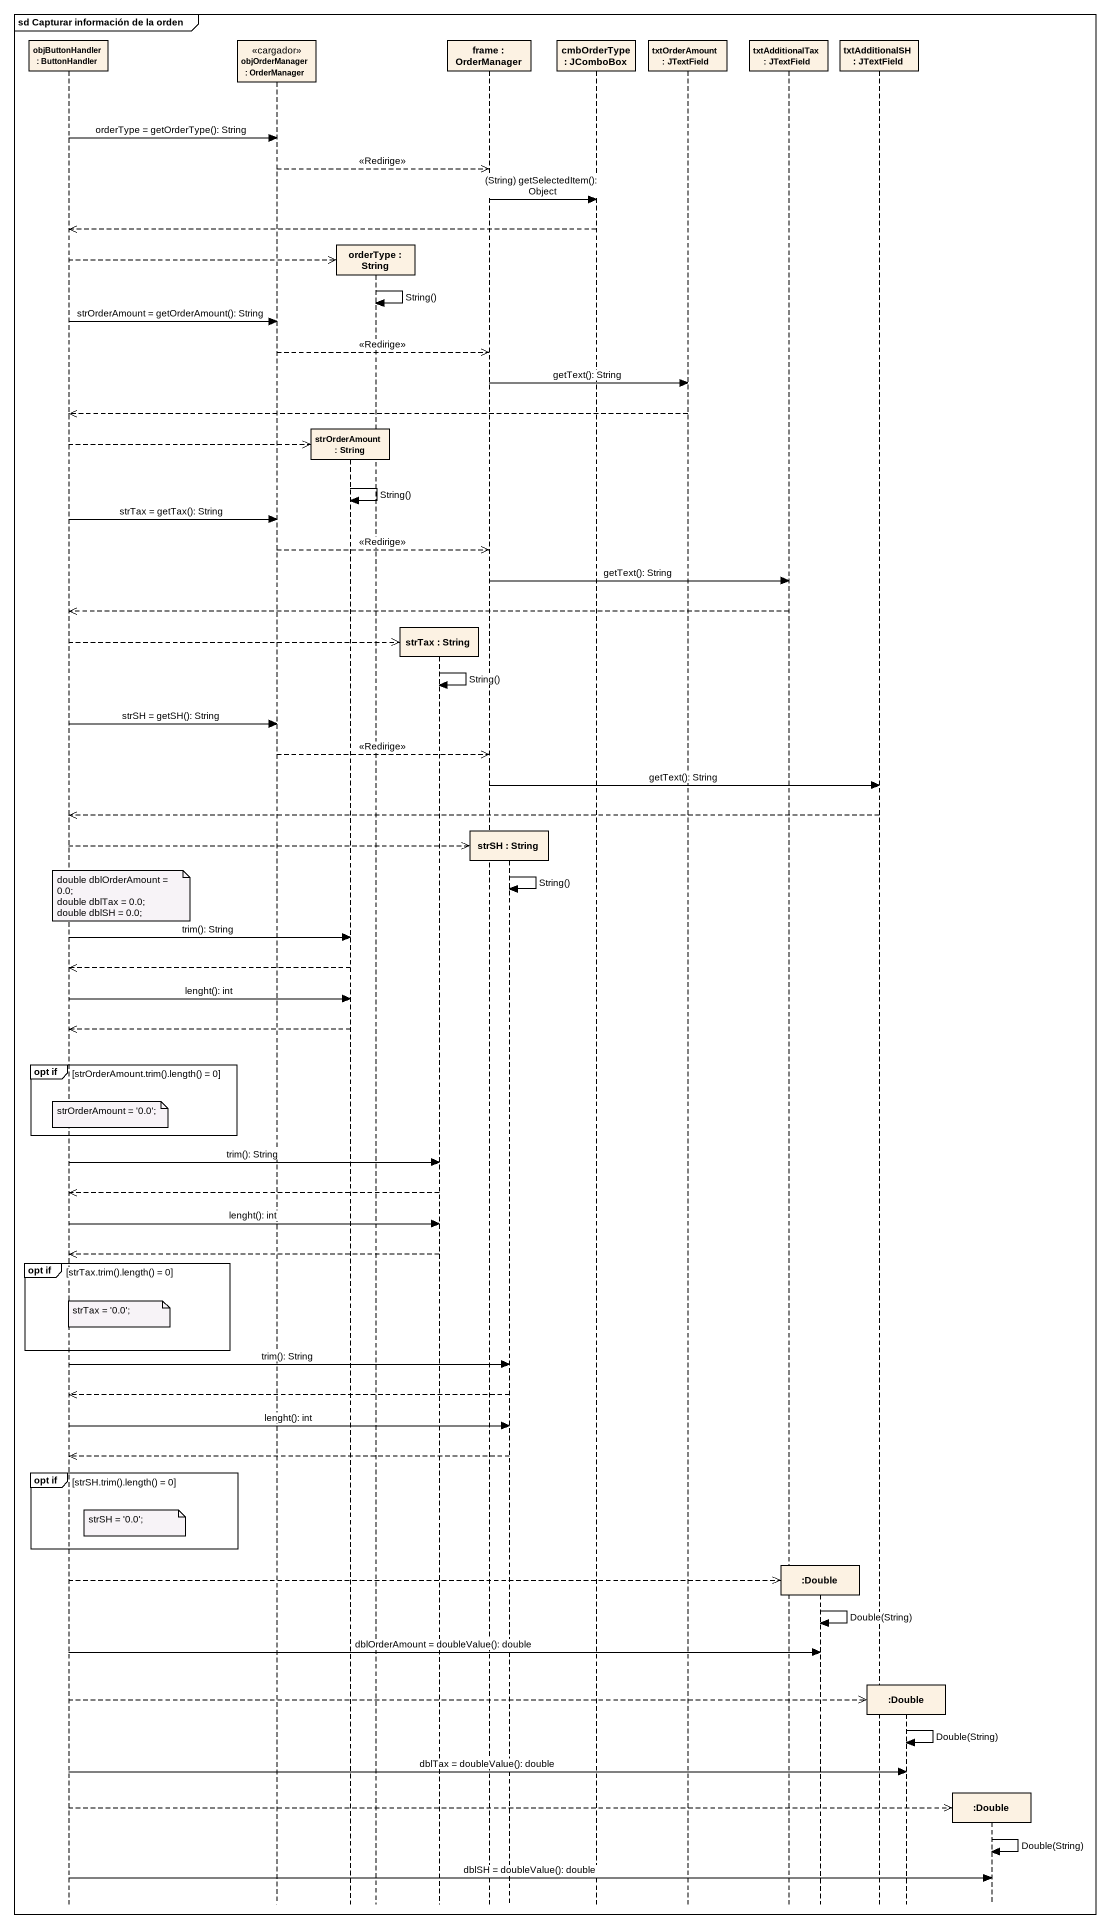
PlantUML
@startuml
mainframe sd Capturar información de la orden
hide footbox
participant "objButtonHandler : ButtonHandler" as objButtonHandler
participant "objOrderManager : OrderManager" as objOrderManager <<cargador>>
participant "strOrderAmount : String" as strOrderAmount
participant "orderType : String" as orderType
participant "strTax : String" as strTax
participant "frame : OrderManager" as frame_
participant "strSH : String" as strSH
participant "cmbOrderType : JComboBox" as cmbOrderType
participant "txtOrderAmount : JTextField" as txtOrderAmount
participant "txtAdditionalTax : JTextField" as txtAdditionalTax
participant ":Double" as Double
participant "txtAdditionalSH : JTextField" as txtAdditionalSH
participant ":Double" as Double_2
participant ":Double" as Double_3

objButtonHandler -> objOrderManager : orderType = getOrderType(): String
objOrderManager -->> frame_ : <<Redirige>>
frame_ -> cmbOrderType : (String) getSelectedItem(): Object
cmbOrderType -->> objButtonHandler
objButtonHandler -->> orderType **
orderType -> orderType : String()
objButtonHandler -> objOrderManager : strOrderAmount = getOrderAmount(): String
objOrderManager -->> frame_ : <<Redirige>>
frame_ -> txtOrderAmount : getText(): String
txtOrderAmount -->> objButtonHandler
objButtonHandler -->> strOrderAmount **
strOrderAmount -> strOrderAmount : String()
objButtonHandler -> objOrderManager : strTax = getTax(): String
objOrderManager -->> frame_ : <<Redirige>>
frame_ -> txtAdditionalTax : getText(): String
txtAdditionalTax -->> objButtonHandler
objButtonHandler -->> strTax **
strTax -> strTax : String()
objButtonHandler -> objOrderManager : strSH = getSH(): String
objOrderManager -->> frame_ : <<Redirige>>
frame_ -> txtAdditionalSH : getText(): String
txtAdditionalSH -->> objButtonHandler
objButtonHandler -->> strSH **
strSH -> strSH : String()
note over objButtonHandler
  double dblOrderAmount = 0.0;
  double dblTax = 0.0;
  double dblSH = 0.0;
end note
objButtonHandler -> strOrderAmount : trim(): String
strOrderAmount -->> objButtonHandler
objButtonHandler -> strOrderAmount : lenght(): int
strOrderAmount -->> objButtonHandler
group opt if [strOrderAmount.trim().length() = 0]
  note over objButtonHandler : strOrderAmount = '0.0';
end
objButtonHandler -> strTax : trim(): String
strTax -->> objButtonHandler
objButtonHandler -> strTax : lenght(): int
strTax -->> objButtonHandler
group opt if [strTax.trim().length() = 0]
  note over objButtonHandler : strTax = '0.0';
end
objButtonHandler -> strSH : trim(): String
strSH -->> objButtonHandler
objButtonHandler -> strSH : lenght(): int
strSH -->> objButtonHandler
group opt if [strSH.trim().length() = 0]
  note right of objButtonHandler : strSH = '0.0';
end
objButtonHandler -->> Double **
Double -> Double : Double(String)
objButtonHandler -> Double : dblOrderAmount = doubleValue(): double
objButtonHandler -->> Double_2 **
Double_2 -> Double_2 : Double(String)
objButtonHandler -> Double_2 : dblTax = doubleValue(): double
objButtonHandler -->> Double_3 **
Double_3 -> Double_3 : Double(String)
objButtonHandler -> Double_3 : dblSH = doubleValue(): double
@enduml
